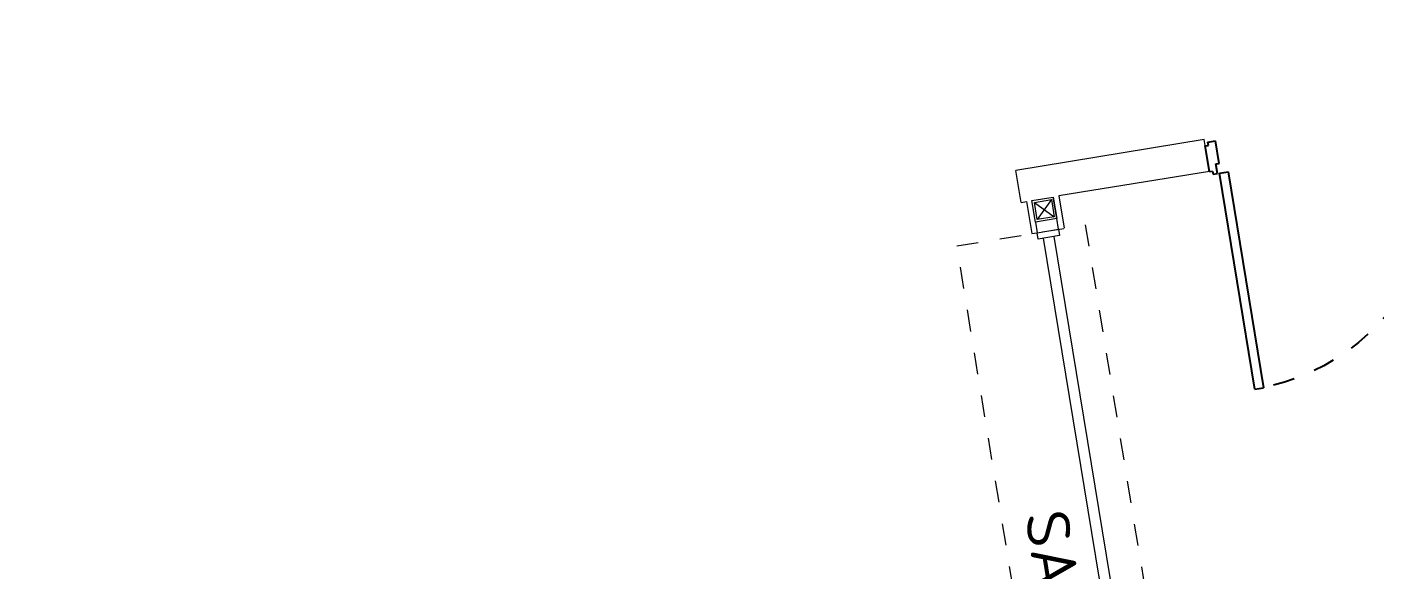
# Model space of a CAD drawing. Header units: metres. Extents: x 2 to 659295185, y -28 to 1124222152.
# Drawn here: x 655606.81 to 655613.02, y 1126526.54 to 1126529.05 of the extents above; entities that cross this region are included whole.
import ezdxf

# ---------------------------------------------------------------- set-up
doc = ezdxf.new("R2010")
doc.units = ezdxf.units.M
doc.header["$MEASUREMENT"] = 0
for name, pattern in [('CCSM_C1_CUERPO CK$0$CONTINUA', [0]), ('CCSM_C1_CUERPO CK$0$DASHED2', [0.375, 0.25, -0.125]), ('CCSM_C1_CUERPO CK$0$HIDDEN', [0.375, 0.25, -0.125]), ('DASHDOT', [1, 0.5, -0.25, 0, -0.25])]:
    doc.linetypes.add(name, pattern=pattern)
doc.layers.get('0').update_dxf_attribs({"linetype": 'CONTINUOUS'})
for name, color, linetype in [('CCSM_C1_CUERPO CK$0$A-PARED', 2, 'CCSM_C1_CUERPO CK$0$CONTINUA'), ('CCSM_C1_CUERPO CK$0$A-PUERTA', 5, 'CCSM_C1_CUERPO CK$0$CONTINUA'), ('CCSM_C1_CUERPO CK$0$A-SANTA MARIAS', 161, 'CCSM_C1_CUERPO CK$0$CONTINUA'), ('CCSM_C1_CUERPO CK$0$A-TEXTOS AREAS', 9, 'CONTINUOUS')]:
    doc.layers.add(name, color=color, linetype=linetype)
doc.layers.add('LOCALES ASIGNADOS', color=41, linetype='DASHDOT', lineweight=0)
doc.styles.add('CCSM_C1_CUERPO CK$0$Standard', font='txt_____.ttf')

# ---------------------------------------------------------------- blocks, each defined once
blk = doc.blocks.new('CCSM_C1_CUERPO CK$0$P-IZQ 110-15')
for p, q in [((0.045, 1.01), (0.085, 1.01)), ((0.045, 1.01), (0.045, 0)), ((0.085, 0), (0.085, 1.01)), ((0, -0.015), (0.015, -0.015)), ((0, -0.015), (0, -0.135)), ((0.015, 0), (0.035, 0)), ((0.015, -0.015), (0.015, 0)), ((0.035, 0), (0.035, -0.045)), ((0.035, -0.045), (0.05, -0.045)), ((0.045, 0), (0.085, 0)), ((0.05, -0.045), (0.05, -0.15)), ((1.065, -0.045), (1.05, -0.045)), ((1.05, -0.045), (1.05, -0.15)), ((1.065, 0), (1.065, -0.045)), ((1.085, 0), (1.065, 0)), ((1.085, -0.015), (1.085, 0)), ((1.1, -0.015), (1.085, -0.015)), ((1.1, -0.015), (1.1, -0.135)), ((0, -0.135), (0.015, -0.135)), ((0.015, -0.135), (0.015, -0.15)), ((0.015, -0.15), (0.05, -0.15)), ((1.085, -0.15), (1.05, -0.15)), ((1.1, -0.135), (1.085, -0.135)), ((1.085, -0.135), (1.085, -0.15))]:
    blk.add_line(p, q)
at = {"color": 8, "linetype": 'CCSM_C1_CUERPO CK$0$DASHED2', "ltscale": 0.05}
blk.add_arc((0.045, 0), 1.0108, 360, 87.73205, dxfattribs=at)

msp = doc.modelspace()

# ---------------------------------------------------------------- hatches: boundary and pattern name
at = {"layer": 'LOCALES ASIGNADOS'}
h = msp.add_hatch(color=256, dxfattribs=at)
edge = h.paths.add_edge_path()
edge.add_arc((219491.1056, 1054914.3756), 441878.9229, 9.308049718, 9.309563548, ccw=False)
edge.add_line((655551.8097, 1126384.9626), (655564.5398, 1126387.0492))
edge.add_line((655564.5398, 1126387.0492), (655562.5867, 1126398.9652))
edge.add_line((655562.5867, 1126398.9652), (655552.3922, 1126397.2942))
edge.add_line((655552.3922, 1126397.2942), (655552.4569, 1126396.8995))
edge.add_line((655552.4569, 1126396.8995), (655549.9212, 1126396.4839))

# ---------------------------------------------------------------- linework, layer by layer
at = {"layer": 'CCSM_C1_CUERPO CK$0$A-PARED', "lineweight": 5}
for p, q in [((655612.239, 1126528.5277), (655611.3703, 1126528.3853)), ((655612.2632, 1126528.3797), (655612.239, 1126528.5277)), ((655611.3946, 1126528.2373), (655611.3703, 1126528.3853)), ((655611.5589, 1126528.1629), (655611.5428, 1126528.2616)), ((655611.5589, 1126528.1629), (655611.5428, 1126528.2616)), ((655611.3946, 1126528.2373), (655611.4193, 1126528.2414)), ((655611.4435, 1126528.0934), (655611.4683, 1126528.0974))]:
    msp.add_line(p, q, dxfattribs=at)
for points in [[(655612.2632, 1126528.3797), (655611.5679, 1126528.2672), (655611.5923, 1126528.1178)], [(655611.4193, 1126528.2414), (655611.4435, 1126528.0934)]]:
    msp.add_lwpolyline(points, dxfattribs=at)
at = {"layer": 'CCSM_C1_CUERPO CK$0$A-SANTA MARIAS', "color": 8, "lineweight": 5}
for p, q in [((655611.4556, 1126528.2372), (655611.5474, 1126528.1712)), ((655611.5345, 1126528.2501), (655611.4685, 1126528.1582))]:
    msp.add_line(p, q, dxfattribs=at)
at = {"layer": 'CCSM_C1_CUERPO CK$0$A-SANTA MARIAS', "lineweight": 5}
for points in [[(655611.4441, 1126528.2454), (655611.5428, 1126528.2616), (655611.5589, 1126528.1629), (655611.4602, 1126528.1467)], [(655611.4556, 1126528.2372), (655611.5345, 1126528.2501), (655611.5474, 1126528.1712), (655611.4685, 1126528.1582)], [(655611.567, 1126528.1136), (655611.5589, 1126528.1629), (655611.4602, 1126528.1467), (655611.4683, 1126528.0974)], [(655611.567, 1126528.1136), (655611.5719, 1126528.084), (655611.4731, 1126528.0678), (655611.4683, 1126528.0974)]]:
    msp.add_lwpolyline(points, close=True, dxfattribs=at)
at = {"layer": 'CCSM_C1_CUERPO CK$0$A-SANTA MARIAS', "linetype": 'CCSM_C1_CUERPO CK$0$HIDDEN', "lineweight": 5, "ltscale": 0.1}
msp.add_lwpolyline([(655612.3697, 1126523.9891), (655611.7776, 1126523.8921), (655611.0982, 1126528.0368), (655611.6903, 1126528.1338)], close=True, dxfattribs=at)
at = {"layer": 'CCSM_C1_CUERPO CK$0$A-SANTA MARIAS', "lineweight": 5}
for points in [[(655612.2168, 1126523.9944), (655611.5472, 1126528.0799)], [(655612.1675, 1126523.9864), (655611.4978, 1126528.0718)]]:
    msp.add_lwpolyline(points, dxfattribs=at)

# ---------------------------------------------------------------- block references
at = {"layer": 'CCSM_C1_CUERPO CK$0$A-PUERTA', "lineweight": 5, "xscale": -1, "rotation": 189.3085976424497}
msp.add_blockref('CCSM_C1_CUERPO CK$0$P-IZQ 110-15', (655612.2657, 1126528.3649), dxfattribs=at)

# ---------------------------------------------------------------- texts
at = {"layer": 'CCSM_C1_CUERPO CK$0$A-TEXTOS AREAS', "lineweight": 5, "insert": (655611.6067, 1126526.8289), "char_height": 0.2, "width": 3.785262, "attachment_point": 1, "rotation": 279.30793, "style": 'CCSM_C1_CUERPO CK$0$Standard'}
msp.add_mtext('{\\Fromans|c0;SANTAMARIA}', dxfattribs=at)

doc.saveas('drawing.dxf')
